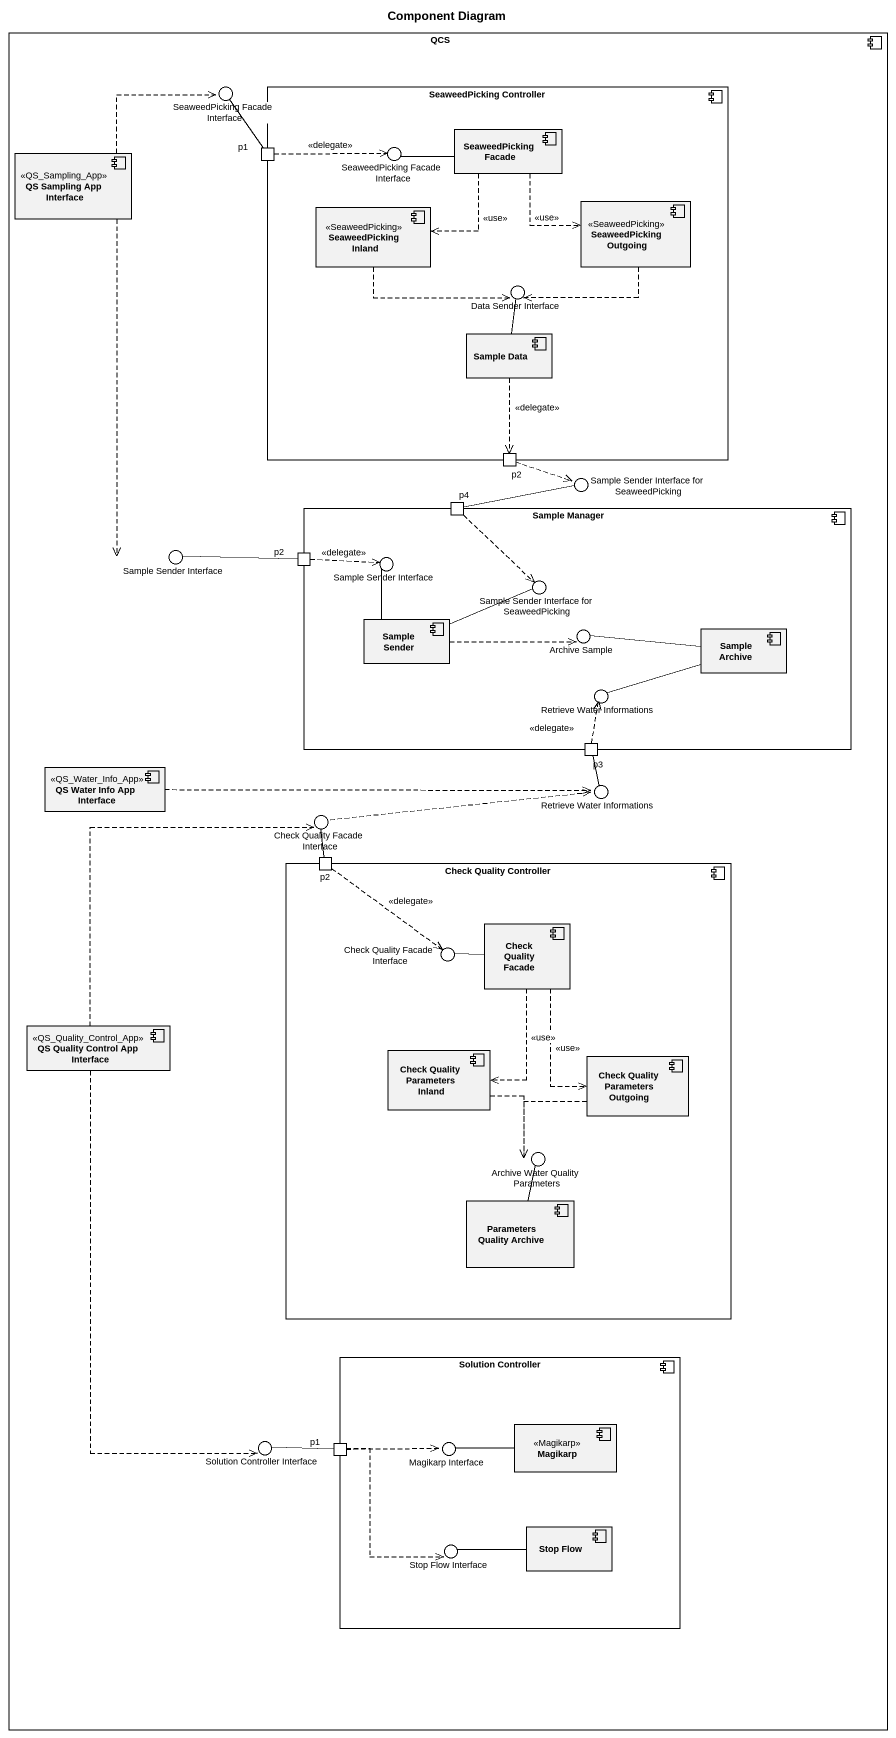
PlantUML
@startuml
title Component Diagram
component QCS {
  component "SeaweedPicking Controller" as SeaweedPicking_Controller {
    port p1
    component "SeaweedPicking Facade" as SeaweedPicking_Facade_3
    component "SeaweedPicking Inland" as SeaweedPicking_Inland <<SeaweedPicking>>
    component "SeaweedPicking Outgoing" as SeaweedPicking_Outgoing <<SeaweedPicking>>
    component "Sample Data" as Sample_Data
    port p2
  }
  component "QS Sampling App Interface" as QS_Sampling_App_Interface <<QS_Sampling_App>>
  component "Sample Manager" as Sample_Manager {
    port p4
    port "p2" as p2_2
    component "Sample Sender" as Sample_Sender
    component "Sample Archive" as Sample_Archive
    port p3
  }
  component "QS Water Info App Interface" as QS_Water_Info_App_Interface <<QS_Water_Info_App>>
  component "Check Quality Controller" as Check_Quality_Controller {
    port "p2" as p2_3
    component "Check Quality Facade" as Check_Quality_Facade_2
    component "Check Quality Parameters Inland" as Check_Quality_Parameters
    component "Check Quality Parameters Outgoing" as Check_Quality_Parameters_2
    component "Parameters Quality Archive" as Parameters_Quality_Archive
  }
  component "QS Quality Control App Interface" as QS_Quality_Control_App <<QS_Quality_Control_App>>
  component "Solution Controller" as Solution_Controller {
    component Magikarp <<Magikarp>>
    port "p1" as p1_2
    component "Stop Flow" as Stop_Flow
  }
}
() "SeaweedPicking Facade Interface" as SeaweedPicking_Facade
() "SeaweedPicking Facade Interface" as SeaweedPicking_Facade_2
() "Data Sender Interface" as Data_Sender_Interface
() "Sample Sender Interface for SeaweedPicking" as Sample_Sender_Interface_for
() "Sample Sender Interface" as Sample_Sender_Interface
() "Sample Sender Interface" as Sample_Sender_Interface_2
() "Sample Sender Interface for SeaweedPicking" as Sample_Sender_Interface_for_2
() "Archive Sample" as Archive_Sample
() "Retrieve Water Informations" as Retrieve_Water_Informations
() "Check Quality Facade Interface" as Check_Quality_Facade
() "Retrieve Water Informations" as Retrieve_Water_Informations_2
() "Check Quality Facade Interface" as Check_Quality_Facade_3
() "Archive Water Quality Parameters" as Archive_Water_Quality
() "Solution Controller Interface" as Solution_Controller_2
() "Magikarp Interface" as Magikarp_Interface
() "Stop Flow Interface" as Stop_Flow_Interface
QCS -up- SeaweedPicking_Facade
SeaweedPicking_Controller -up- SeaweedPicking_Facade_2
SeaweedPicking_Controller -- Data_Sender_Interface
QCS -up- Sample_Sender_Interface_for
QCS -up- Sample_Sender_Interface
Sample_Manager -left- Sample_Sender_Interface_2
Sample_Manager -up- Sample_Sender_Interface_for_2
Sample_Manager -- Archive_Sample
Sample_Manager -- Retrieve_Water_Informations
QCS -left- Check_Quality_Facade
QCS -right- Retrieve_Water_Informations_2
Check_Quality_Controller -up- Check_Quality_Facade_3
Check_Quality_Controller -- Archive_Water_Quality
QCS -- Solution_Controller_2
Solution_Controller -up- Magikarp_Interface
Solution_Controller -- Stop_Flow_Interface
QS_Sampling_App_Interface .up.> SeaweedPicking_Facade
QS_Sampling_App_Interface ..> Sample_Sender_Interface
p1 -up- SeaweedPicking_Facade
p1 .right.> SeaweedPicking_Facade_2 : <<delegate>>
SeaweedPicking_Facade_3 -left- SeaweedPicking_Facade_2
SeaweedPicking_Facade_3 ..> SeaweedPicking_Inland : <<use>>
SeaweedPicking_Facade_3 ..> SeaweedPicking_Outgoing : <<use>>
SeaweedPicking_Inland .right.> Data_Sender_Interface
SeaweedPicking_Outgoing .left.> Data_Sender_Interface
Sample_Data -up- Data_Sender_Interface
Sample_Data ..> p2 : <<delegate>>
p2 .right.> Sample_Sender_Interface_for
p4 -right- Sample_Sender_Interface_for
p4 ..> Sample_Sender_Interface_for_2
p2_2 -left- Sample_Sender_Interface
p2_2 .right.> Sample_Sender_Interface_2 : <<delegate>>
Sample_Sender -up- Sample_Sender_Interface_2
Sample_Sender -right- Sample_Sender_Interface_for_2
Sample_Sender .right.> Archive_Sample
Sample_Archive -left- Archive_Sample
Sample_Archive -left- Retrieve_Water_Informations
QS_Water_Info_App_Interface .right.> Retrieve_Water_Informations_2
p3 .up.> Retrieve_Water_Informations : <<delegate>>
p3 -- Retrieve_Water_Informations_2
Check_Quality_Facade .right.> Retrieve_Water_Informations_2
p2_3 -up- Check_Quality_Facade
p2_3 ..> Check_Quality_Facade_3 : <<delegate>>
Check_Quality_Facade_2 -left- Check_Quality_Facade_3
Check_Quality_Facade_2 ..> Check_Quality_Parameters : <<use>>
Check_Quality_Facade_2 ..> Check_Quality_Parameters_2 : <<use>>
QS_Quality_Control_App .up.> Check_Quality_Facade
QS_Quality_Control_App ..> Solution_Controller_2
Check_Quality_Parameters ..> Archive_Water_Quality
Check_Quality_Parameters_2 ..> Archive_Water_Quality
Parameters_Quality_Archive -up- Archive_Water_Quality
Magikarp -left- Magikarp_Interface
p1_2 -left- Solution_Controller_2
p1_2 .right.> Magikarp_Interface
p1_2 ..> Stop_Flow_Interface
Stop_Flow -left- Stop_Flow_Interface
@enduml
